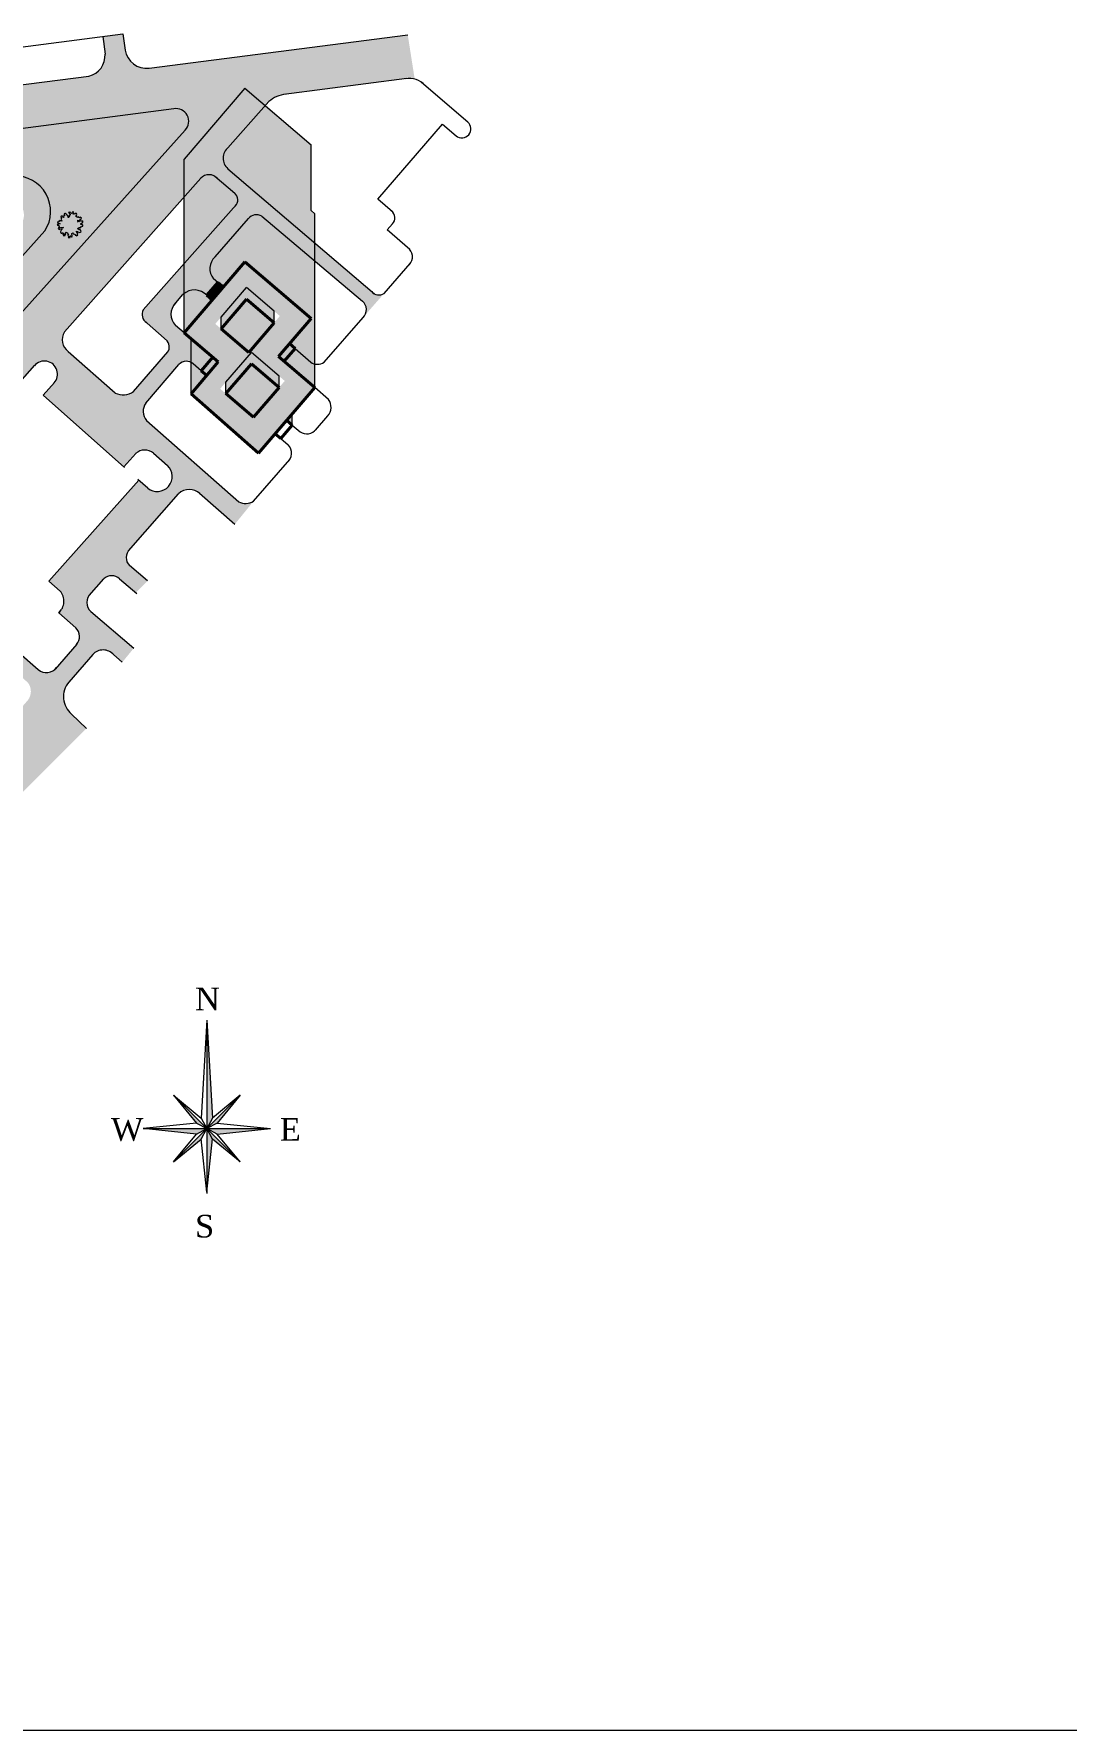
# Model space of a CAD drawing. Header units: millimetres. Extents: x 145836 to 266027, y 108786 to 206069.
# Drawn here: x 180362 to 203108, y 108786 to 146166 of the extents above; entities that cross this region are included whole.
import ezdxf

# ---------------------------------------------------------------- set-up
doc = ezdxf.new("R2010")
doc.units = ezdxf.units.MM
doc.layers.get('0').update_dxf_attribs({"color": 250})
doc.styles.get("Standard").update_dxf_attribs({"font": 'arial.ttf'})

msp = doc.modelspace()

# ---------------------------------------------------------------- hatches: boundary and pattern name
at = {"lineweight": 20}
h = msp.add_hatch(color=254, dxfattribs=at)
h.paths.add_polyline_path([(182278, 146160), (181879, 146108), (181929, 145721, -0.364346), (181575, 145237), (177117, 144658, -0.403942), (176549, 145020), (176499, 145410), (176089, 145357), (176158, 144825, -0.482087), (175879, 144498), (175697, 144474), (175697, 143509), (182278, 144364)])
h.paths.add_polyline_path([(179920, 143036), (175697, 142478), (175697, 142033), (179757, 142581, -0.656726), (180016, 141881), (176206, 137634, -0.39447), (175943, 137601), (175697, 137830), (175697, 137339, -0.354312), (175714, 137085), (175697, 137066), (175697, 136358), (180604, 141824, 0.608497)])
h = msp.add_hatch(color=254, dxfattribs=at)
h.paths.add_polyline_path([(185978, 145808), (182900, 145409, -0.390507), (182370, 145809), (182324, 146166), (182278, 146160), (182278, 144364), (183442, 144515, -0.733606), (183695, 144045), (182278, 142465), (182278, 141001), (183676, 142575), (183676, 143406), (185011, 144969), (185460, 144586), (185540, 144676, -0.157932), (185913, 144836), (185978, 144845)])
h.paths.add_polyline_path([(186552, 141562), (186552, 141164), (187603, 140274, -0.398379), (187646, 139952), (188081, 140449, -0.39165), (187806, 140491)])
for color, points in [(254, [(188600, 146148), (185978, 145808), (185978, 144845), (188550, 145179, -0.105691), (188754, 145168)]), (254, [(181036, 139601), (182278, 141001), (182278, 142465), (175697, 135125), (175697, 133586), (176304, 134270), (176304, 134932), (177639, 136496), (178004, 136185), (180373, 138854, -1.023015), (180804, 138474), (180566, 138203), (182278, 136683), (182278, 138215, -0.084876), (182155, 138253), (181117, 139166, -0.388619)]), (254, [(182826, 138030), (183558, 138881, -0.332608), (183829, 138926), (183829, 139446), (183676, 139576), (183480, 139744, -0.401806), (183482, 140232), (183647, 140425, -0.024872), (183676, 140449), (183676, 141108), (182769, 140084, 0.300223), (182794, 139848), (183299, 139400, -0.402484), (183280, 139121), (182555, 138288, -0.193242), (182278, 138215), (182278, 136683), (182344, 136624), (182605, 136920, -0.362662), (182999, 136929), (183308, 136657, -0.965363), (182869, 136158), (182672, 136334), (182278, 135891), (182278, 134133), (182608, 133852), (182866, 134111), (182466, 134452, -0.41887), (182473, 134806), (183550, 136029, -0.399519), (184023, 136035), (184789, 135360), (185201, 135867, -0.270143), (184877, 135855), (182842, 137648, -0.335404)]), (252, [(184295, 140302), (184537, 140585), (184414, 140689), (184172, 140406)]), (252, [(184172, 140406, 0.37892), (183676, 140449), (183676, 139576), (184295, 140302)]), (252, [(183829, 138236), (185315, 136926), (186551, 138373), (185753, 139057), (185995, 139340), (186118, 139235), (185876, 138952), (186551, 138373), (185315, 136926), (183829, 138236), (183829, 139446), (184426, 138936)]), (252, [(186118, 139235), (185876, 138952), (186550, 138373), (186551, 138892, -0.142892), (186432, 138960)]), (254, [(182278, 135891), (180694, 134105), (180939, 133888, -0.414795), (180915, 133417), (180909, 133409), (181281, 133079, -0.417465), (181303, 132709), (180861, 132204, -0.442582), (180451, 132163), (179180, 133276), (179180, 132793), (180229, 131870, -0.342665), (180228, 131482), (179419, 130558, -0.238265), (179180, 130457), (179180, 129902), (179312, 129789), (179482, 129641, -0.034744), (179505, 129621), (179893, 129233), (181520, 130860), (181194, 131177, -0.418692), (181129, 131881), (181649, 132479, -0.461192), (182121, 132484), (182278, 132347), (182278, 132870), (181617, 133435, -0.439165), (181620, 133838), (181903, 134158, -0.383259), (182247, 134160), (182278, 134133)]), (254, [(182562, 132628), (182221, 132919), (182221, 132397), (182310, 132320)])]:
    msp.add_hatch(color=color, dxfattribs=at).paths.add_polyline_path(points)
h = msp.add_hatch(color=252, dxfattribs=at)
h.paths.add_polyline_path([(185460, 144586), (184579, 143593, 0.37161), (184637, 143196), (186552, 141562), (186552, 142204), (186469, 142275), (186469, 143724)], flags=17)
h.paths.add_polyline_path([(183676, 143406), (183676, 142575), (184038, 142984, -0.449983), (184409, 142976), (184786, 142657, -0.449823), (184797, 142373), (183676, 141108), (183676, 140450, -0.385258), (184172, 140406), (184414, 140689), (184320, 140770, -0.39943), (184355, 141254), (185092, 142101, -0.360865), (185386, 142149), (186552, 141164), (186552, 141562), (184637, 143196, -0.465823), (184644, 143666), (185460, 144586), (185011, 144969)])
at = {"lineweight": 13, "true_color": 0xfcfcfc}
h = msp.add_hatch(color=7, dxfattribs=at)
h.set_gradient(color1=(194, 223, 180), color2=(197, 224, 184), centered=1, one_color=1, tint=0.8)
h.paths.add_polyline_path([(179773, 143016, -0.792677), (180445, 141647), (172659, 132975, 0.35594), (172704, 132663), (172922, 132468, 0.250858), (173333, 132489), (183711, 144062, 0.658834), (183475, 144520), (167838, 142488, 0.355396), (167538, 142088), (167590, 141702, 0.352882), (167946, 141453)])
at = {"lineweight": 20}
h = msp.add_hatch(color=252, dxfattribs=at)
h.paths.add_polyline_path([(184348, 143028, 0.355016), (184038, 142984), (183676, 142575), (183676, 141108), (184818, 142397, 0.39265), (184790, 142654)])
h.paths.add_polyline_path([(186469, 139895), (185995, 139340), (186118, 139235), (186462, 138933, 0.100564), (186551, 138892), (186552, 141164), (185386, 142149, 0.360865), (185092, 142101), (184355, 141254, 0.39943), (184320, 140770), (184414, 140689), (184537, 140585), (185011, 141140)])
at = {"lineweight": 20, "true_color": 0xb5b5b5}
h = msp.add_hatch(color=253, dxfattribs=at)
h.paths.add_polyline_path([(184592, 138239), (185202, 137718), (185764, 138372), (185154, 138893)], flags=0)
h.paths.add_polyline_path([(185753, 139057), (186469, 139895), (185011, 141140), (183676, 139576), (184426, 138936), (183829, 138236), (185315, 136926), (186550, 138373), (186550, 138373)])
h.paths.add_polyline_path([(185154, 139148), (185890, 138519), (185202, 137718), (184466, 138346)], flags=16)
h.paths.add_polyline_path([(184359, 139776), (185047, 140578), (185783, 139949), (185095, 139148)], flags=16)
h.paths.add_polyline_path([(185656, 139802), (185047, 140323), (184485, 139669), (185095, 139148)], flags=0)
at = {"lineweight": 20}
h = msp.add_hatch(color=252, dxfattribs=at)
h.paths.add_polyline_path([(185047, 140578), (184485, 139923), (184485, 139669), (185047, 140323), (185656, 139802), (185656, 140057)])
h.paths.add_polyline_path([(185154, 139148), (184592, 138494), (184592, 138239), (185154, 138893), (185764, 138372), (185764, 138627)])
h = msp.add_hatch(color=252, dxfattribs=at)
h.paths.add_polyline_path([(186056, 137794), (185933, 137650), (186056, 137545)])
h.paths.add_polyline_path([(186118, 139235), (185995, 139340), (185753, 139057), (185876, 138952)])
h = msp.add_hatch(color=251, dxfattribs=at)
h.paths.add_polyline_path([(184173, 122043), (184299, 122274), (184173, 124432)])
h.paths.add_polyline_path([(184173, 122043), (184400, 121921), (185576, 122043)])
h.paths.add_polyline_path([(184909, 122779), (184173, 122043), (184400, 122165)])
h = msp.add_hatch(color=251, dxfattribs=at)
h.paths.add_polyline_path([(182769, 122043), (183945, 121921), (184173, 122043)])
h.paths.add_polyline_path([(184173, 122043), (183436, 121307), (184046, 121812)])
h.paths.add_polyline_path([(183945, 122165), (184173, 122043), (183436, 122779)])
h = msp.add_hatch(color=251, dxfattribs=at)
h.paths.add_polyline_path([(184173, 120639), (184295, 121819), (184173, 122043)])
h.paths.add_polyline_path([(184299, 121812), (184909, 121307), (184173, 122043)])

# ---------------------------------------------------------------- linework, layer by layer
for p, q in [((158199, 143036), (182324, 146166)), ((182324, 146166), (182370, 145809)), ((181879, 146108), (181929, 145721)), ((182900, 145409), (188600, 146148)), ((177048, 144649), (181575, 145237)), ((188577, 145183), (185866, 144830)), ((189925, 144221), (188906, 145098)), ((184579, 143593), (185540, 144676)), ((183442, 144515), (167928, 142500)), ((173333, 132489), (183695, 144045)), ((187941, 142521), (189368, 144179)), ((189368, 144179), (189667, 143922)), ((184637, 143196), (187866, 140440)), ((181036, 139601), (184038, 142984)), ((184348, 143028), (184790, 142654)), ((188264, 142243), (187941, 142521)), ((182769, 140084), (184818, 142397)), ((184355, 141254), (185092, 142101)), ((185386, 142149), (187603, 140274)), ((172659, 132975), (180604, 141824)), ((188261, 141979), (188148, 141847)), ((188648, 141413), (188148, 141847)), ((188081, 140449), (188656, 141105)), ((184414, 140689), (184320, 140770)), ((183453, 140198), (183647, 140425)), ((183299, 139400), (182794, 139848)), ((186755, 138934), (187617, 139919)), ((183676, 139576), (183480, 139744)), ((181117, 139166), (182155, 138253)), ((182555, 138288), (183311, 139157)), ((186118, 139235), (186462, 138933)), ((177270, 135358), (180383, 138865)), ((182825, 138029), (183558, 138881)), ((184050, 138744), (183875, 138894)), ((184173, 138639), (184050, 138744)), ((180566, 138203), (180813, 138484)), ((186855, 138113), (186551, 138373)), ((182362, 136609), (180566, 138203)), ((182842, 137648), (184877, 135855)), ((186564, 137432), (186840, 137750)), ((185802, 137248), (185964, 137107)), ((186056, 137545), (186228, 137395)), ((182344, 136624), (182605, 136920)), ((182999, 136929), (183308, 136657)), ((185201, 135867), (186003, 136788)), ((180694, 134105), (182672, 136334)), ((182869, 136158), (182654, 136349)), ((182443, 134772), (183550, 136029)), ((182443, 134772), (183550, 136029)), ((184009, 136047), (184790, 135359)), ((177319, 134906), (180457, 132158)), ((182866, 134111), (182466, 134452)), ((180939, 133888), (180694, 134105)), ((181579, 133791), (181903, 134158)), ((182247, 134160), (182630, 133834)), ((180909, 133409), (180966, 133474)), ((181283, 133077), (180908, 133410)), ((181617, 133435), (182562, 132628)), ((181307, 132714), (180831, 132170)), ((181657, 132488), (181129, 131881)), ((182310, 132320), (182057, 132540)), ((181194, 131177), (181520, 130860)), ((184173, 124432), (184046, 122274)), ((184173, 124432), (184173, 124338)), ((184173, 124432), (184299, 122274)), ((184173, 124432), (184173, 122043)), ((184173, 122043), (183436, 122779)), ((183436, 122779), (183945, 122165)), ((183436, 122779), (184046, 122274)), ((184173, 122043), (184909, 122779)), ((184909, 122779), (184299, 122274)), ((184909, 122779), (184400, 122165)), ((184046, 122274), (184173, 122043)), ((184299, 122274), (184173, 122043)), ((183945, 122165), (182769, 122043)), ((183945, 121921), (182769, 122043)), ((182770, 122043), (185576, 122043)), ((184173, 122043), (183436, 121307)), ((183436, 121307), (183945, 121921)), ((183945, 122165), (184173, 122043)), ((183945, 121921), (184173, 122043)), ((184046, 121812), (184173, 122043)), ((184400, 122165), (184173, 122043)), ((184173, 122043), (184173, 120609)), ((184173, 122043), (184909, 121307)), ((184299, 121812), (184173, 122043)), ((184400, 121921), (184173, 122043)), ((184400, 122165), (185576, 122043)), ((184400, 121921), (185576, 122043)), ((184909, 121307), (184400, 121921)), ((183436, 121307), (184046, 121812)), ((184173, 120639), (184050, 121819)), ((184173, 120639), (184295, 121819)), ((184909, 121307), (184299, 121812))]:
    msp.add_line(p, q, dxfattribs=at)
at = {"color": 252, "lineweight": 20}
for p, q in [((185011, 144969), (183676, 143406)), ((185011, 144969), (186469, 143724)), ((186552, 142204), (186469, 142275)), ((184485, 139923), (185047, 140578)), ((185656, 140057), (185047, 140578)), ((184485, 139669), (184485, 139923)), ((185656, 139802), (185656, 140057)), ((184592, 138494), (185154, 139148)), ((185764, 138627), (185154, 139148)), ((184592, 138239), (184592, 138494)), ((185764, 138372), (185764, 138627))]:
    msp.add_line(p, q, dxfattribs=at)
at = {"color": 252, "lineweight": 9}
for p, q in [((186469, 142275), (186469, 143724)), ((183676, 139576), (183676, 143406)), ((186550, 138373), (186552, 142204)), ((183829, 138236), (183829, 139446)), ((186056, 137545), (186056, 137794))]:
    msp.add_line(p, q, dxfattribs=at)
at = {"lineweight": 13}
for p, q in [((180977, 142041), (180928, 142057)), ((180928, 142057), (180932, 142041)), ((180958, 142144), (180953, 142134)), ((180953, 142134), (180967, 142121)), ((180968, 142110), (180955, 142105)), ((180955, 142105), (180970, 142086)), ((180970, 142153), (180958, 142144)), ((180970, 142086), (180963, 142078)), ((180963, 142078), (180977, 142041)), ((180967, 142121), (180968, 142110)), ((180974, 142154), (180970, 142153)), ((180988, 142157), (180974, 142154)), ((180994, 142141), (180988, 142157)), ((181013, 142118), (180994, 142141)), ((181025, 142130), (181013, 142118)), ((181024, 142155), (181017, 142149)), ((181017, 142149), (181030, 142136)), ((181042, 142165), (181024, 142155)), ((181030, 142136), (181025, 142130)), ((181040, 142209), (181031, 142203)), ((181031, 142203), (181031, 142176)), ((181031, 142176), (181042, 142165)), ((181055, 142210), (181040, 142209)), ((181068, 142198), (181055, 142210)), ((181081, 142196), (181068, 142198)), ((181090, 142169), (181081, 142196)), ((181123, 142151), (181090, 142169)), ((181106, 142129), (181123, 142151)), ((181117, 142117), (181106, 142129)), ((181135, 142124), (181117, 142117)), ((181152, 142236), (181127, 142234)), ((181127, 142234), (181157, 142199)), ((181137, 142142), (181135, 142124)), ((181157, 142160), (181137, 142142)), ((181169, 142188), (181145, 142176)), ((181145, 142176), (181146, 142171)), ((181146, 142171), (181157, 142160)), ((181161, 142237), (181152, 142236)), ((181157, 142199), (181169, 142188)), ((181167, 142226), (181161, 142237)), ((181179, 142225), (181167, 142226)), ((181194, 142212), (181179, 142225)), ((181211, 142219), (181194, 142212)), ((181229, 142242), (181206, 142240)), ((181206, 142240), (181211, 142219)), ((181226, 142196), (181232, 142212)), ((181254, 142198), (181226, 142196)), ((181241, 142222), (181229, 142242)), ((181232, 142212), (181241, 142222)), ((181273, 142196), (181254, 142198)), ((181300, 142210), (181272, 142211)), ((181272, 142211), (181273, 142196)), ((181282, 142147), (181301, 142165)), ((181304, 142135), (181282, 142147)), ((181305, 142184), (181300, 142210)), ((181301, 142165), (181305, 142184)), ((181307, 142136), (181304, 142135)), ((181312, 142119), (181307, 142136)), ((181323, 142125), (181312, 142119)), ((181330, 142135), (181323, 142125)), ((181369, 142115), (181330, 142135)), ((181332, 142036), (181330, 142061)), ((181330, 142061), (181367, 142055)), ((181367, 142055), (181381, 142087)), ((181387, 142129), (181369, 142115)), ((181397, 142048), (181369, 142034)), ((181381, 142087), (181400, 142087)), ((181399, 142124), (181387, 142129)), ((181410, 142036), (181397, 142048)), ((181409, 142112), (181399, 142124)), ((181400, 142087), (181409, 142112)), ((180888, 141964), (180878, 141967)), ((180878, 141967), (180882, 141954)), ((180889, 142026), (180881, 142013)), ((180881, 142013), (180895, 141999)), ((180882, 141954), (180898, 141948)), ((180897, 141970), (180888, 141964)), ((180906, 142025), (180889, 142026)), ((180895, 141999), (180906, 142002)), ((180904, 141891), (180895, 141874)), ((180895, 141874), (180915, 141860)), ((180910, 141971), (180897, 141970)), ((180898, 141948), (180911, 141945)), ((180917, 141929), (180904, 141924)), ((180904, 141924), (180918, 141913)), ((180918, 141882), (180904, 141891)), ((180909, 142037), (180906, 142025)), ((180906, 142002), (180912, 141994)), ((180923, 142031), (180909, 142037)), ((180914, 141980), (180910, 141971)), ((180911, 141945), (180917, 141929)), ((180912, 141994), (180941, 141981)), ((180941, 141981), (180914, 141980)), ((180915, 141860), (180935, 141859)), ((180918, 141913), (180918, 141882)), ((180932, 142041), (180923, 142031)), ((180935, 141859), (180941, 141877)), ((180936, 141894), (180953, 141902)), ((180941, 141877), (180936, 141894)), ((180956, 141818), (180947, 141813)), ((180947, 141813), (180954, 141799)), ((180954, 141799), (180948, 141789)), ((180948, 141789), (180954, 141783)), ((180953, 141902), (181016, 141901)), ((180954, 141783), (180966, 141778)), ((180961, 141833), (180956, 141818)), ((180980, 141856), (180958, 141847)), ((180958, 141847), (180961, 141833)), ((180966, 141778), (180985, 141766)), ((181016, 141901), (180971, 141875)), ((180971, 141875), (180980, 141856)), ((180985, 141766), (180988, 141772)), ((180988, 141772), (180990, 141783)), ((180990, 141783), (181006, 141780)), ((181024, 141755), (180999, 141749)), ((180999, 141749), (181008, 141740)), ((181006, 141780), (181011, 141768)), ((181008, 141740), (181020, 141720)), ((181011, 141768), (181024, 141755)), ((181020, 141720), (181052, 141725)), ((181046, 141745), (181067, 141749)), ((181052, 141725), (181046, 141745)), ((181051, 141774), (181055, 141784)), ((181067, 141749), (181051, 141774)), ((181055, 141784), (181075, 141797)), ((181075, 141797), (181108, 141776)), ((181108, 141769), (181099, 141763)), ((181099, 141763), (181121, 141744)), ((181108, 141776), (181108, 141769)), ((181116, 141734), (181109, 141725)), ((181109, 141725), (181127, 141706)), ((181131, 141696), (181115, 141686)), ((181115, 141686), (181131, 141676)), ((181121, 141744), (181116, 141734)), ((181127, 141706), (181131, 141696)), ((181131, 141676), (181159, 141681)), ((181159, 141681), (181162, 141690)), ((181162, 141690), (181162, 141719)), ((181162, 141719), (181182, 141718)), ((181182, 141718), (181175, 141709)), ((181175, 141709), (181190, 141693)), ((181190, 141693), (181207, 141696)), ((181197, 141744), (181199, 141765)), ((181213, 141719), (181197, 141744)), ((181199, 141765), (181220, 141780)), ((181201, 141710), (181213, 141719)), ((181207, 141696), (181201, 141710)), ((181220, 141780), (181231, 141766)), ((181231, 141766), (181225, 141757)), ((181225, 141757), (181259, 141756)), ((181259, 141756), (181270, 141747)), ((181270, 141747), (181274, 141730)), ((181274, 141730), (181296, 141728)), ((181296, 141728), (181301, 141719)), ((181297, 141809), (181302, 141821)), ((181312, 141792), (181297, 141809)), ((181301, 141719), (181327, 141735)), ((181302, 141821), (181325, 141815)), ((181309, 141759), (181328, 141763)), ((181327, 141735), (181309, 141759)), ((181324, 141781), (181312, 141792)), ((181325, 141815), (181322, 141802)), ((181322, 141802), (181371, 141788)), ((181328, 141763), (181324, 141781)), ((181345, 142016), (181332, 142036)), ((181333, 141878), (181356, 141900)), ((181336, 141858), (181333, 141878)), ((181358, 141870), (181336, 141858)), ((181355, 142042), (181345, 142016)), ((181369, 142034), (181355, 142042)), ((181355, 141868), (181358, 141870)), ((181370, 141847), (181355, 141868)), ((181356, 141900), (181374, 141897)), ((181373, 141849), (181370, 141847)), ((181371, 141788), (181379, 141802)), ((181390, 141850), (181373, 141849)), ((181374, 141897), (181388, 141895)), ((181379, 141802), (181388, 141793)), ((181388, 141895), (181400, 141916)), ((181388, 141793), (181403, 141819)), ((181389, 141833), (181390, 141850)), ((181403, 141819), (181389, 141833)), ((181398, 141990), (181425, 141993)), ((181399, 141965), (181398, 141990)), ((181422, 141968), (181399, 141965)), ((181400, 141916), (181409, 141933)), ((181409, 141933), (181426, 141929)), ((181437, 142037), (181410, 142036)), ((181438, 141953), (181422, 141968)), ((181425, 141993), (181431, 142015)), ((181426, 141929), (181438, 141929)), ((181431, 142015), (181446, 142022)), ((181446, 142022), (181437, 142037)), ((181438, 141929), (181438, 141953)), ((145836, 108786), (218903, 108786))]:
    msp.add_line(p, q, dxfattribs=at)
at = {"lineweight": 40}
for p, q in [((183676, 139576), (185011, 141140)), ((186469, 139895), (185011, 141140)), ((184414, 140689), (184172, 140406)), ((184414, 140689), (184537, 140585)), ((184172, 140406), (184295, 140302)), ((184485, 139669), (185047, 140323)), ((185656, 139802), (185047, 140323)), ((185095, 139148), (185656, 139802)), ((185753, 139057), (186469, 139895)), ((183676, 139576), (184426, 138936)), ((185095, 139148), (184485, 139669)), ((185753, 139057), (186551, 138373)), ((185876, 138952), (186118, 139235)), ((186118, 139235), (185995, 139340)), ((183829, 138236), (184426, 138936)), ((184050, 138744), (184304, 139041)), ((184173, 138639), (184050, 138744)), ((184592, 138239), (185154, 138893)), ((185764, 138372), (185154, 138893)), ((185202, 137718), (185764, 138372)), ((185315, 136926), (186551, 138373)), ((185315, 136926), (183829, 138236)), ((185202, 137718), (184592, 138239)), ((186056, 137545), (185933, 137650)), ((185802, 137248), (185680, 137353)), ((185802, 137248), (186056, 137545))]:
    msp.add_line(p, q, dxfattribs=at)
at = {"lineweight": 20}
for centre, radius, start, end in [((182852, 145896), 490, 190.2299, 275.5539), ((181464, 145689), 466, 283.8791, 3.9552), ((188627, 144696), 489, 43.3813, 99.0223), ((185974, 144181), 658, 95.3294, 131.2283), ((183495, 144240), 280, 315.7311, 100.7871), ((189795, 144072), 197, 229.5523, 49.5523), ((184838, 143428), 307, 129.2239, 229.1328), ((179948, 142253), 783, 326.8035, 92.0851), ((184220, 142816), 248, 40.4046, 137.3124), ((184666, 142510), 190, 313.6799, 50.5572), ((185268, 141948), 233, 59.5846, 142.3411), ((188129, 142112), 188, 314.6447, 54.5142), ((188465, 141254), 242, 315.6276, 57.1699), ((184592, 140994), 353, 132.3297, 219.4228), ((183735, 139987), 353, 135.9434, 223.5056), ((183900, 140147), 376, 43.5882, 132.2981), ((187454, 140090), 236, 313.3937, 51.0704), ((187966, 140618), 205, 218.4249, 303.976), ((182961, 139985), 216, 152.664, 237.3992), ((181314, 139428), 328, 148.1457, 233.0941), ((183144, 139271), 202, 312.2134, 39.9095), ((180593, 138669), 288, 317.332, 139.9392), ((183724, 138723), 229, 48.6558, 136.2593), ((186608, 139130), 245, 233.5685, 306.8527), ((182326, 138595), 383, 243.4412, 306.5954), ((183086, 137849), 317, 145.2545, 219.4212), ((186615, 137941), 295, 318.361, 35.5442), ((186373, 137616), 264, 236.6906, 321.8785), ((182807, 136688), 308, 51.4481, 131.1832), ((185779, 136923), 262, 308.8592, 44.8629), ((183080, 136415), 332, 230.6549, 46.6162), ((183789, 135784), 343, 47.176, 134.2867), ((185030, 136139), 322, 241.7215, 302.1903), ((182644, 134626), 248, 133.4364, 224.3459), ((182644, 134626), 248, 133.4364, 143.8347), ((182076, 133967), 258, 48.3009, 132.1801), ((180692, 133664), 333, 310.3191, 42.1516), ((181804, 133635), 274, 132.1338, 226.9714), ((181109, 132883), 260, 318.119, 48.0601), ((181887, 132280), 310, 41.036, 137.8747), ((180637, 132370), 278, 229.6496, 323.4225), ((181508, 131561), 496, 139.8331, 230.7077)]:
    msp.add_arc(centre, radius, start, end, dxfattribs=at)

# ---------------------------------------------------------------- texts
at = {"color": 5, "lineweight": 20, "char_height": 500, "width": 697.77, "attachment_point": 1}
for s, insert in [('\\pt499.57;{\\fTimes New Roman|b0|i0|c0|p18;\\C256;N}', (183914, 125148)), ('\\pt499.57;{\\fTimes New Roman|b0|i0|c0|p18;\\C256;W}', (182063, 122275)), ('\\pt499.57;{\\fTimes New Roman|b0|i0|c0|p18;\\C256;E}', (185782, 122275)), ('\\pt499.57;{\\fTimes New Roman|b0|i0|c0|p18;\\C256;S}', (183914, 120142))]:
    msp.add_mtext(s, dxfattribs=dict(at, insert=insert))

doc.saveas('drawing.dxf')
